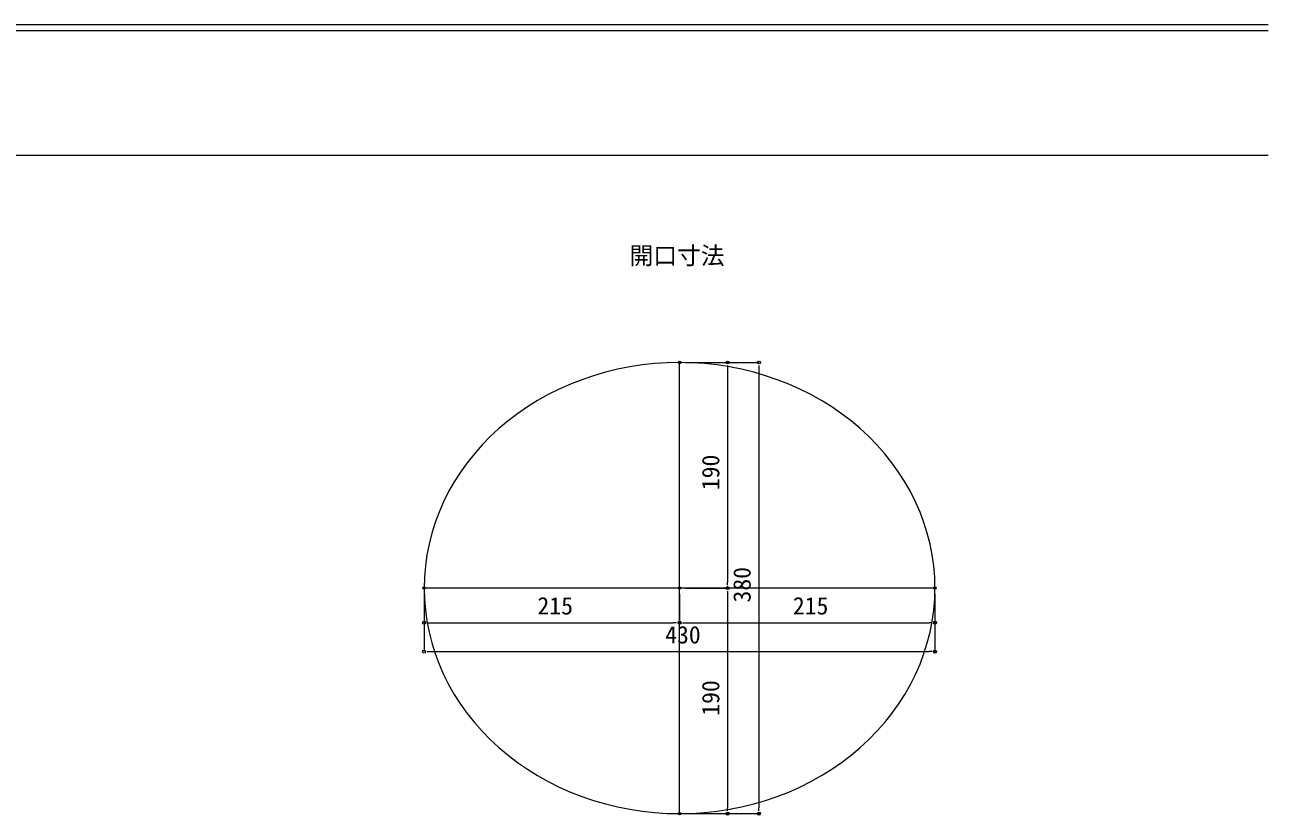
# Model space of a CAD drawing. Units: millimetres, scale not verified. Extents: x -1002 to 1010, y -687 to 676.
# Drawn here: x -44 to 1002, y -26 to 640 of the extents above; entities that cross this region are included whole.
import ezdxf
from ezdxf.enums import TextEntityAlignment as Align

# ---------------------------------------------------------------- set-up
doc = ezdxf.new("R2010")
doc.units = ezdxf.units.MM
doc.header["$LTSCALE"] = 5
doc.header["$PDMODE"] = 32
doc.header["$PDSIZE"] = 2
doc.layers.add('0-0', color=7, linetype='Continuous', lineweight=15)
doc.layers.add('F-0', color=7, linetype='Continuous', lineweight=15)
doc.styles.add('ＭＳ ゴシック', font='')
doc.styles.get('ＭＳ ゴシック').set_extended_font_data('MS Gothic')

# ---------------------------------------------------------------- blocks, each defined once
blk = doc.blocks.new('_DOT')
at = {"layer": '0-0'}
blk.add_line((-0.5, 0), (-1, 0), dxfattribs=at)
blk.add_circle((0, 0), 0.25, dxfattribs=at)
blk.add_circle((0, 0), 0.25, dxfattribs=at)

msp = doc.modelspace()

# ---------------------------------------------------------------- linework, layer by layer
at = {"layer": 'F-0'}
for p, q in [((1002.034, 640.036), (-1002.086, 640.036)), ((1002.034, 635.036), (-1002.086, 635.036)), ((1002.034, 530.036), (-1002.086, 530.036)), ((511.599, 355.646), (573.362, 355.646)), ((511.599, 355.646), (546.982, 355.646)), ((546.982, 350.646), (546.982, 170.646)), ((573.362, 350.646), (573.362, -19.354)), ((291.599, 160.646), (291.599, 112.126)), ((291.599, 160.646), (291.599, 136.508)), ((506.599, 160.646), (506.599, 136.508)), ((506.599, 160.646), (506.599, 136.508)), ((511.599, 165.646), (546.982, 165.646)), ((511.599, 165.646), (546.982, 165.646)), ((546.982, 160.646), (546.982, -19.354)), ((721.599, 160.646), (721.599, 136.508)), ((721.599, 160.646), (721.599, 112.126)), ((296.599, 136.508), (501.599, 136.508)), ((511.599, 136.508), (716.599, 136.508)), ((296.599, 112.126), (716.599, 112.126)), ((511.599, -24.354), (546.982, -24.354)), ((511.599, -24.354), (573.362, -24.354))]:
    msp.add_line(p, q, dxfattribs=at)
at = {"layer": 'F-0', "color": 8, "lineweight": 18}
for p, q in [((506.599, -24.354), (506.599, 355.646)), ((721.599, 165.646), (291.599, 165.646))]:
    msp.add_line(p, q, dxfattribs=at)
at = {"layer": 'F-0', "lineweight": 18}
for points in [[(721.603, 165.646), (721.343, 174.966), (720.563, 184.266), (719.273, 193.526), (717.463, 202.716), (715.153, 211.816), (712.343, 220.796), (709.033, 229.656), (705.233, 238.356), (700.953, 246.886), (696.213, 255.216), (691.013, 263.326), (685.363, 271.206), (679.283, 278.826), (672.793, 286.176), (665.903, 293.246), (658.623, 299.996), (650.983, 306.426), (642.993, 312.516), (634.673, 318.256), (626.043, 323.626), (617.133, 328.616), (607.953, 333.216), (598.523, 337.406), (588.873, 341.186), (579.033, 344.536), (569.013, 347.466), (558.843, 349.956), (548.543, 351.996), (538.143, 353.586), (527.673, 354.736), (517.143, 355.416), (506.603, 355.646), (496.053, 355.416), (485.523, 354.736), (475.053, 353.586), (464.653, 351.996), (454.353, 349.956), (444.183, 347.466), (434.163, 344.536)], [(434.163, 344.536), (424.323, 341.186), (414.673, 337.406), (405.253, 333.216), (396.063, 328.616), (387.153, 323.626), (378.523, 318.256), (370.203, 312.516), (362.213, 306.426), (354.573, 299.996), (347.293, 293.246), (340.403, 286.176), (333.913, 278.826), (327.833, 271.206), (322.183, 263.326), (316.983, 255.216), (312.243, 246.886), (307.963, 238.356), (304.163, 229.656), (300.853, 220.796), (298.043, 211.816), (295.733, 202.716), (293.923, 193.526), (292.633, 184.266), (291.853, 174.966), (291.603, 165.646), (291.853, 156.326), (292.633, 147.026), (293.923, 137.766), (295.733, 128.576), (298.043, 119.476), (300.853, 110.496), (304.163, 101.636), (307.963, 92.936), (312.243, 84.406), (316.983, 76.081), (322.183, 67.967), (327.833, 60.088), (333.913, 52.463), (340.403, 45.111)], [(691.013, 67.967), (696.213, 76.081), (700.953, 84.406), (705.233, 92.936), (709.033, 101.636), (712.343, 110.496), (715.153, 119.476), (717.463, 128.576), (719.273, 137.766), (720.563, 147.026), (721.343, 156.326), (721.603, 165.646)], [(340.403, 45.111), (347.293, 38.05), (354.573, 31.296), (362.213, 24.865), (370.203, 18.774), (378.523, 13.037), (387.153, 7.667), (396.063, 2.678), (405.253, -1.919), (414.673, -6.112), (424.323, -9.891), (434.163, -13.247), (444.183, -16.173), (454.353, -18.66), (464.653, -20.703), (475.053, -22.297), (485.523, -23.439), (496.053, -24.125), (506.603, -24.354), (517.143, -24.125), (527.673, -23.439), (538.143, -22.297), (548.543, -20.703), (558.843, -18.66), (569.013, -16.173), (579.033, -13.247), (588.873, -9.891), (598.523, -6.112), (607.953, -1.919), (617.133, 2.678), (626.043, 7.667), (634.673, 13.037), (642.993, 18.774), (650.983, 24.865), (658.623, 31.296), (665.903, 38.05), (672.793, 45.111), (679.283, 52.463), (685.363, 60.088), (691.013, 67.967)]]:
    msp.add_lwpolyline(points, dxfattribs=at)
at = {"layer": 'F-0'}
for p in [(506.599, 355.646), (291.599, 165.646), (506.599, 165.646), (506.599, 165.646), (546.982, 165.646), (721.599, 165.646), (506.599, 136.508), (721.599, 136.508), (721.599, 112.126), (506.599, -24.354), (546.982, -24.354), (573.362, -24.354)]:
    msp.add_point(p, dxfattribs=at)

# ---------------------------------------------------------------- block references
at = {"layer": 'F-0', "xscale": 5, "yscale": 5}
for p, rotation in [((546.982, 355.646), 90), ((573.362, 355.646), 90), ((546.982, 165.646), 270), ((546.982, 165.646), 90), ((291.599, 136.508), 180), ((506.599, 136.508), 180), ((291.599, 112.126), 180), ((546.982, -24.354), 270), ((573.362, -24.354), 270)]:
    msp.add_blockref('_DOT', p, dxfattribs=dict(at, rotation=rotation))
for p in [(506.599, 136.508), (721.599, 136.508), (721.599, 112.126)]:
    msp.add_blockref('_DOT', p, dxfattribs=at)

# ---------------------------------------------------------------- texts
at = {"layer": 'F-0', "style": 'ＭＳ ゴシック'}
for s, p in [('開口寸法', (464.488, 433.902)), ('215', (386.979, 139.008)), ('215', (601.979, 139.008)), ('430', (494.479, 114.626))]:
    msp.add_text(s, height=14.66, dxfattribs=at).set_placement(p, align=Align.BOTTOM_LEFT)
for s, p in [('190', (544.482, 248.114)), ('380', (570.862, 153.495)), ('190', (544.482, 58.114))]:
    msp.add_text(s, height=14.66, rotation=90, dxfattribs=at).set_placement(p, align=Align.BOTTOM_LEFT)

doc.saveas('drawing.dxf')
